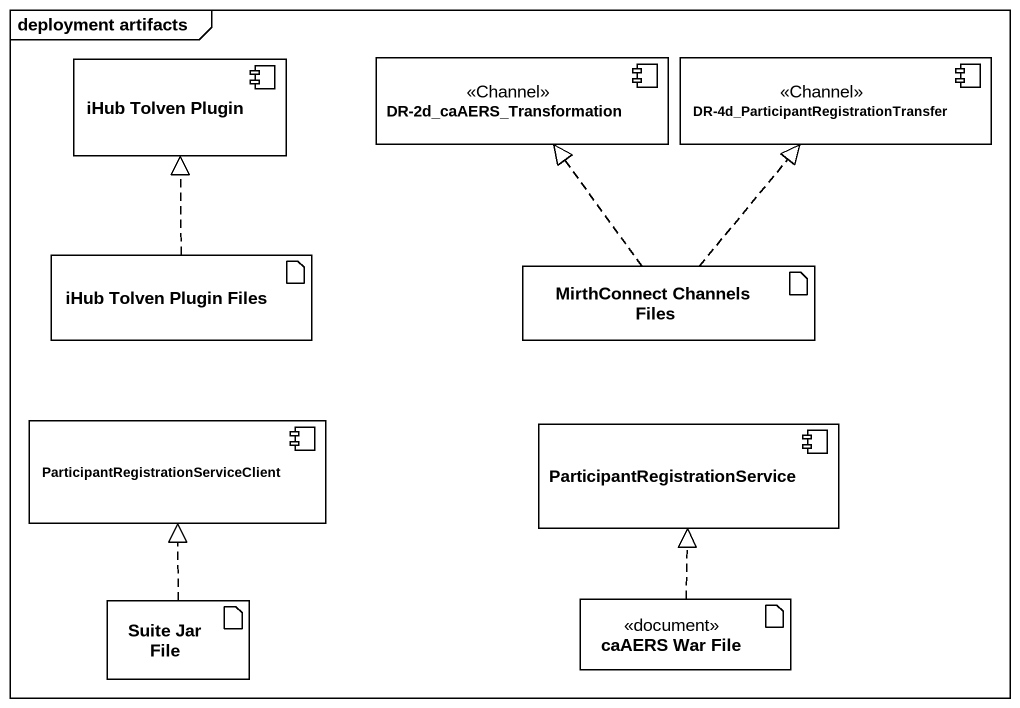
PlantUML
@startuml
mainframe deployment artifacts
component "iHub Tolven Plugin" as iHub_Tolven_Plugin
component "DR-2d_caAERS_Transformation" as DR_2d_caAERS_Transformation <<Channel>>
component "DR-4d_ParticipantRegistrationTransfer" as DR_4d_ParticipantRegistratio <<Channel>>
artifact "iHub Tolven Plugin Files" as iHub_Tolven_Plugin_Files
artifact "MirthConnect Channels Files" as MirthConnect_Channels_Files
component "ParticipantRegistrationServiceClient" as ParticipantRegistrationServi
component "ParticipantRegistrationService" as ParticipantRegistrationServi_2
artifact "Suite Jar File" as Suite_Jar_File
artifact "caAERS War File" as caAERS_War_File <<document>>
iHub_Tolven_Plugin_Files .up.|> iHub_Tolven_Plugin
MirthConnect_Channels_Files .up.|> DR_2d_caAERS_Transformation
MirthConnect_Channels_Files .up.|> DR_4d_ParticipantRegistratio
Suite_Jar_File .up.|> ParticipantRegistrationServi
caAERS_War_File .up.|> ParticipantRegistrationServi_2
@enduml
